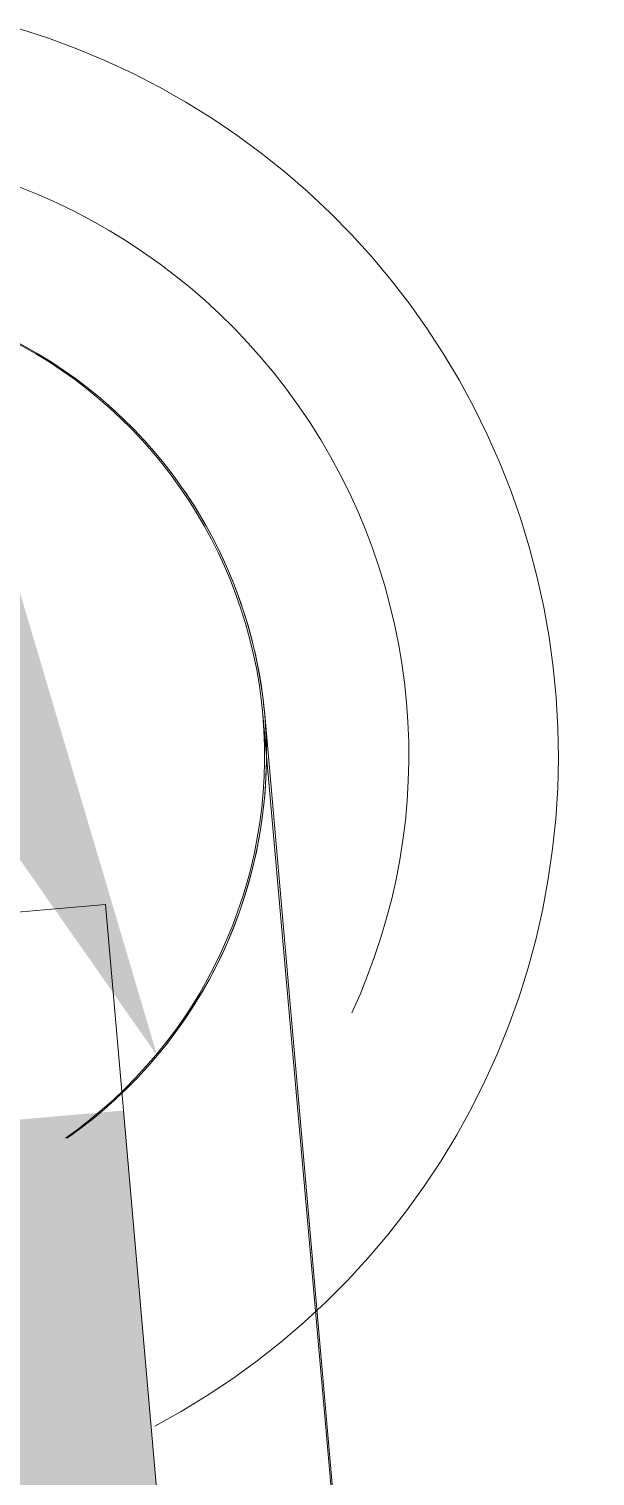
# Model space of a CAD drawing. Header units: metres. Extents: x -4613 to -4328, y -1 to 30.
# Drawn here: x -4567.68552 to -4567.68067, y 17.00945 to 17.02184 of the extents above; entities that cross this region are included whole.
import ezdxf

# ---------------------------------------------------------------- set-up
doc = ezdxf.new("R2010")
doc.units = ezdxf.units.M
doc.layers.add('Q-SPCQ', color=91, linetype='Continuous', lineweight=5)

# ---------------------------------------------------------------- blocks, each defined once
blk = doc.blocks.new('Static Line_Sayfa_Metal Deck_Pan Mount - Up to 15 _ pitch - Max 2 Users-1845519-SOUTH WEST')
at = {"layer": 'Q-SPCQ'}
h = blk.add_hatch(color=256, dxfattribs=at)
h.paths.add_polyline_path([(-4567.684417572194, 17.01305228396761), (-4567.686029546007, 17.01849297259211), (-4567.685791276931, 17.01501413765014)])
h.paths.add_polyline_path([(-4567.687983462574, 17.01229594096557), (-4567.685791276931, 17.01455141962546), (-4567.686893165854, 17.01575392037419), (-4567.687893058167, 17.01258266711245)])
blk.add_hatch(color=256, dxfattribs=at).paths.add_polyline_path([(-4567.680667841597, 16.96642438832491), (-4567.684706167719, 17.01258266711243), (-4567.689687141209, 17.01214688839868), (-4567.685648815087, 16.96598860961117)])
for p, q in [((-4567.681841309148, 16.99704771989112), (-4567.683513237928, 17.01597402199002)), ((-4567.681839527335, 16.99704480888952), (-4567.683496999047, 17.01597237581815)), ((-4567.68486052962, 17.01434703171604), (-4567.68984150311, 17.01391125300232)), ((-4567.684706167719, 17.01258266711243), (-4567.68486052962, 17.01434703171605)), ((-4567.684706167719, 17.01258266711246), (-4567.680667841597, 16.96642438832495))]:
    blk.add_line(p, q, dxfattribs=at)
at = {"layer": 'Q-SPCQ', "flags": 128}
for points in [[(-4567.684438370387, 17.0098799301851), (-4567.684211125857, 17.01000622709894), (-4567.683989113627, 17.01014151034621), (-4567.68377268887, 17.01028556350255), (-4567.68356219782, 17.01043815611364), (-4567.683357977217, 17.01059904406386), (-4567.683160353771, 17.01076796996683), (-4567.682969643638, 17.0109446635771), (-4567.68278615191, 17.01112884222265), (-4567.68261017214, 17.01132021125688), (-4567.682441985854, 17.01151846453017), (-4567.682281862116, 17.01172328487959), (-4567.682130057089, 17.01193434463625), (-4567.681986813628, 17.01215130614958), (-4567.681852360894, 17.01237382232747), (-4567.681726913982, 17.01260153719146), (-4567.681610673579, 17.01283408644633), (-4567.681503825646, 17.01307109806294), (-4567.681406541117, 17.01331219287321), (-4567.681318975626, 17.0135569851769), (-4567.68124126926, 17.01380508335855), (-4567.681173546331, 17.01405609051396), (-4567.681115915182, 17.01430960508527), (-4567.681068468011, 17.01456522150322), (-4567.681031280723, 17.01482253083604), (-4567.68100441281, 17.01508112144377), (-4567.680987907254, 17.01534057963652), (-4567.680981790462, 17.01560049033658), (-4567.680986072218, 17.01586043774224), (-4567.681000745673, 17.01612000599314), (-4567.681025787353, 17.01637877983544), (-4567.681061157195, 17.01663634528615), (-4567.681106798615, 17.01689229029555), (-4567.681162638599, 17.0171462054062), (-4567.681228587813, 17.01739768440808), (-4567.681304540752, 17.01764632498844), (-4567.681390375908, 17.01789172937544), (-4567.681485955963, 17.01813350497431), (-4567.681591128009, 17.01837126499577), (-4567.681705723794, 17.01860462907443), (-4567.68182955999, 17.01883322387757), (-4567.681962438482, 17.0190566837023), (-4567.682104146696, 17.01927465106052), (-4567.682254457928, 17.01948677725098), (-4567.682413131713, 17.01969272291706), (-4567.682579914204, 17.01989215858956), (-4567.682754538588, 17.02008476521398), (-4567.682936725501, 17.0202702346608), (-4567.683126183485, 17.02044827021849), (-4567.683322609445, 17.02061858706812), (-4567.683525689143, 17.02078091273908), (-4567.683735097694, 17.02093498754489), (-4567.68395050009, 17.02108056499875), (-4567.684171551732, 17.02121741220781), (-4567.684397898985, 17.02134531024569), (-4567.684629179742, 17.02146405450281), (-4567.684865024004, 17.02157345501375), (-4567.685105054467, 17.02167333676097), (-4567.685348887137, 17.02176353995499), (-4567.685596131932, 17.02184392028994)], [(-4567.684438370387, 17.0098799301851), (-4567.684211125857, 17.01000622709894), (-4567.683989113627, 17.01014151034619), (-4567.683772688872, 17.01028556350252), (-4567.683562197821, 17.01043815611362), (-4567.683357977217, 17.01059904406384), (-4567.683160353773, 17.01076796996681), (-4567.682969643638, 17.0109446635771), (-4567.682786151911, 17.01112884222263), (-4567.68261017214, 17.01132021125686), (-4567.682441985854, 17.01151846453014), (-4567.682281862116, 17.01172328487958), (-4567.682130057089, 17.01193434463624), (-4567.681986813628, 17.01215130614958), (-4567.681852360894, 17.01237382232746), (-4567.681726913982, 17.01260153719144), (-4567.68161067358, 17.01283408644633), (-4567.681503825646, 17.01307109806292), (-4567.681406541117, 17.01331219287318), (-4567.681318975626, 17.01355698517688), (-4567.68124126926, 17.01380508335851), (-4567.681173546331, 17.01405609051396), (-4567.681115915182, 17.01430960508525), (-4567.681068468011, 17.01456522150319), (-4567.681031280723, 17.01482253083604), (-4567.68100441281, 17.01508112144376), (-4567.680987907254, 17.01534057963651), (-4567.680981790462, 17.01560049033657), (-4567.680986072219, 17.01586043774223), (-4567.681000745673, 17.01612000599314), (-4567.681025787353, 17.0163787798354), (-4567.681061157195, 17.01663634528614), (-4567.681106798616, 17.01689229029553), (-4567.6811626386, 17.01714620540619), (-4567.681228587813, 17.01739768440808), (-4567.681304540752, 17.01764632498843), (-4567.681390375908, 17.01789172937542), (-4567.681485955963, 17.01813350497431), (-4567.681591128009, 17.01837126499575), (-4567.681705723794, 17.01860462907442), (-4567.68182955999, 17.01883322387755), (-4567.681962438483, 17.01905668370227), (-4567.682104146696, 17.01927465106052), (-4567.682254457928, 17.01948677725098), (-4567.682413131713, 17.01969272291704), (-4567.682579914204, 17.01989215858952), (-4567.682754538588, 17.02008476521396), (-4567.682936725502, 17.02027023466079), (-4567.683126183485, 17.02044827021849), (-4567.683322609445, 17.02061858706812), (-4567.683525689143, 17.02078091273906), (-4567.683735097695, 17.02093498754487), (-4567.68395050009, 17.02108056499874), (-4567.684171551732, 17.02121741220778), (-4567.684397898985, 17.02134531024568), (-4567.684629179742, 17.02146405450281), (-4567.684865024004, 17.02157345501373), (-4567.685105054467, 17.02167333676094), (-4567.685348887137, 17.02176353995496), (-4567.685596131932, 17.02184392028993)], [(-4567.684438370388, 17.00987993018511), (-4567.684211125858, 17.01000622709896), (-4567.683989113629, 17.0101415103462), (-4567.683772688872, 17.01028556350252), (-4567.683562197822, 17.01043815611362), (-4567.683357977218, 17.01059904406385), (-4567.683160353773, 17.01076796996682), (-4567.682969643639, 17.0109446635771), (-4567.682786151912, 17.01112884222265), (-4567.682610172141, 17.01132021125686), (-4567.682441985855, 17.01151846453016), (-4567.682281862118, 17.01172328487958), (-4567.68213005709, 17.01193434463626), (-4567.681986813629, 17.01215130614957), (-4567.681852360895, 17.01237382232746), (-4567.681726913983, 17.01260153719144), (-4567.681610673581, 17.01283408644632), (-4567.681503825647, 17.01307109806292), (-4567.681406541118, 17.0133121928732), (-4567.681318975627, 17.01355698517689), (-4567.681241269261, 17.01380508335853), (-4567.681173546332, 17.01405609051396), (-4567.681115915183, 17.01430960508524), (-4567.681068468012, 17.01456522150319), (-4567.681031280724, 17.01482253083603), (-4567.681004412811, 17.01508112144374), (-4567.680987907256, 17.01534057963653), (-4567.680981790463, 17.01560049033655), (-4567.680986072219, 17.01586043774223), (-4567.681000745674, 17.01612000599313), (-4567.681025787353, 17.01637877983541), (-4567.681061157195, 17.01663634528614), (-4567.681106798617, 17.01689229029553), (-4567.6811626386, 17.0171462054062), (-4567.681228587814, 17.01739768440807), (-4567.681304540753, 17.01764632498845), (-4567.681390375908, 17.01789172937541), (-4567.681485955964, 17.01813350497432), (-4567.681591128011, 17.01837126499576), (-4567.681705723796, 17.01860462907442), (-4567.681829559991, 17.01883322387756), (-4567.681962438483, 17.01905668370229), (-4567.682104146697, 17.01927465106051), (-4567.682254457929, 17.01948677725099), (-4567.682413131713, 17.01969272291703), (-4567.682579914205, 17.01989215858953), (-4567.682754538589, 17.02008476521397), (-4567.682936725502, 17.02027023466079), (-4567.683126183486, 17.02044827021849), (-4567.683322609446, 17.02061858706814), (-4567.683525689144, 17.02078091273907), (-4567.683735097695, 17.02093498754488), (-4567.683950500091, 17.02108056499876), (-4567.684171551732, 17.0212174122078), (-4567.684397898986, 17.02134531024568), (-4567.684629179743, 17.02146405450281), (-4567.684865024004, 17.02157345501372), (-4567.685105054468, 17.02167333676095), (-4567.685348887138, 17.02176353995498), (-4567.685596131933, 17.02184392028993)], [(-4567.684438370389, 17.00987993018507), (-4567.684211125859, 17.01000622709892), (-4567.68398911363, 17.01014151034618), (-4567.683772688873, 17.01028556350252), (-4567.683562197823, 17.01043815611361), (-4567.68335797722, 17.01059904406383), (-4567.683160353774, 17.0107679699668), (-4567.68296964364, 17.01094466357707), (-4567.682786151913, 17.01112884222261), (-4567.682610172142, 17.01132021125683), (-4567.682441985856, 17.01151846453013), (-4567.682281862118, 17.01172328487956), (-4567.682130057091, 17.01193434463622), (-4567.68198681363, 17.01215130614957), (-4567.681852360896, 17.01237382232744), (-4567.681726913983, 17.01260153719142), (-4567.681610673581, 17.01283408644632), (-4567.681503825648, 17.01307109806292), (-4567.681406541119, 17.01331219287318), (-4567.681318975628, 17.01355698517689), (-4567.681241269262, 17.01380508335852), (-4567.681173546333, 17.01405609051394), (-4567.681115915183, 17.01430960508522), (-4567.681068468012, 17.01456522150319), (-4567.681031280725, 17.01482253083601), (-4567.681004412811, 17.01508112144374), (-4567.680987907256, 17.01534057963649), (-4567.680981790464, 17.01560049033655), (-4567.68098607222, 17.01586043774222), (-4567.681000745675, 17.01612000599311), (-4567.681025787354, 17.01637877983539), (-4567.681061157196, 17.01663634528614), (-4567.681106798618, 17.01689229029552), (-4567.681162638601, 17.01714620540616), (-4567.681228587815, 17.01739768440807), (-4567.681304540753, 17.01764632498843), (-4567.68139037591, 17.01789172937541), (-4567.681485955965, 17.01813350497428), (-4567.681591128012, 17.01837126499573), (-4567.681705723796, 17.01860462907442), (-4567.681829559991, 17.01883322387754), (-4567.681962438483, 17.01905668370227), (-4567.682104146697, 17.0192746510605), (-4567.68225445793, 17.01948677725095), (-4567.682413131714, 17.01969272291703), (-4567.682579914206, 17.01989215858952), (-4567.68275453859, 17.02008476521395), (-4567.682936725504, 17.02027023466078), (-4567.683126183487, 17.02044827021847), (-4567.683322609447, 17.0206185870681), (-4567.683525689145, 17.02078091273905), (-4567.683735097696, 17.02093498754486), (-4567.683950500093, 17.02108056499874), (-4567.684171551734, 17.02121741220778), (-4567.684397898987, 17.02134531024566), (-4567.684629179744, 17.0214640545028), (-4567.684865024004, 17.02157345501372), (-4567.68510505447, 17.02167333676093), (-4567.685348887139, 17.02176353995496), (-4567.685596131934, 17.02184392028992)], [(-4567.68443837039, 17.00987993018508), (-4567.68421112586, 17.01000622709893), (-4567.683989113631, 17.01014151034618), (-4567.683772688873, 17.01028556350251), (-4567.683562197823, 17.01043815611361), (-4567.68335797722, 17.01059904406384), (-4567.683160353775, 17.0107679699668), (-4567.682969643641, 17.01094466357709), (-4567.682786151914, 17.01112884222262), (-4567.682610172143, 17.01132021125685), (-4567.682441985857, 17.01151846453013), (-4567.682281862119, 17.01172328487955), (-4567.682130057092, 17.01193434463623), (-4567.68198681363, 17.01215130614958), (-4567.681852360896, 17.01237382232745), (-4567.681726913984, 17.01260153719143), (-4567.681610673581, 17.01283408644631), (-4567.681503825649, 17.01307109806291), (-4567.681406541119, 17.01331219287317), (-4567.681318975628, 17.01355698517687), (-4567.681241269263, 17.01380508335852), (-4567.681173546333, 17.01405609051393), (-4567.681115915185, 17.01430960508523), (-4567.681068468014, 17.01456522150318), (-4567.681031280726, 17.01482253083602), (-4567.681004412812, 17.01508112144375), (-4567.680987907257, 17.0153405796365), (-4567.680981790465, 17.01560049033655), (-4567.680986072221, 17.01586043774222), (-4567.681000745676, 17.01612000599311), (-4567.681025787355, 17.0163787798354), (-4567.681061157197, 17.01663634528612), (-4567.681106798618, 17.01689229029553), (-4567.681162638602, 17.01714620540618), (-4567.681228587815, 17.01739768440805), (-4567.681304540754, 17.01764632498844), (-4567.681390375911, 17.01789172937541), (-4567.681485955966, 17.0181335049743), (-4567.681591128012, 17.01837126499574), (-4567.681705723797, 17.01860462907441), (-4567.681829559992, 17.01883322387755), (-4567.681962438484, 17.01905668370226), (-4567.682104146698, 17.01927465106049), (-4567.682254457931, 17.01948677725096), (-4567.682413131715, 17.01969272291703), (-4567.682579914207, 17.01989215858953), (-4567.68275453859, 17.02008476521397), (-4567.682936725504, 17.02027023466078), (-4567.683126183487, 17.02044827021846), (-4567.683322609448, 17.02061858706811), (-4567.683525689145, 17.02078091273904), (-4567.683735097697, 17.02093498754487), (-4567.683950500093, 17.02108056499875), (-4567.684171551735, 17.02121741220777), (-4567.684397898988, 17.02134531024565), (-4567.684629179745, 17.0214640545028), (-4567.684865024005, 17.02157345501372), (-4567.68510505447, 17.02167333676095), (-4567.68534888714, 17.02176353995495), (-4567.685596131935, 17.02184392028994)], [(-4567.684438370392, 17.00987993018506), (-4567.684211125861, 17.01000622709891), (-4567.683989113631, 17.01014151034618), (-4567.683772688874, 17.0102855635025), (-4567.683562197824, 17.01043815611359), (-4567.683357977221, 17.01059904406381), (-4567.683160353776, 17.0107679699668), (-4567.682969643641, 17.01094466357707), (-4567.682786151914, 17.01112884222261), (-4567.682610172144, 17.01132021125684), (-4567.682441985858, 17.01151846453013), (-4567.682281862119, 17.01172328487955), (-4567.682130057092, 17.01193434463622), (-4567.681986813632, 17.01215130614954), (-4567.681852360897, 17.01237382232743), (-4567.681726913985, 17.01260153719143), (-4567.681610673582, 17.01283408644629), (-4567.681503825649, 17.01307109806291), (-4567.681406541121, 17.01331219287317), (-4567.681318975629, 17.01355698517686), (-4567.681241269263, 17.0138050833585), (-4567.681173546333, 17.01405609051393), (-4567.681115915185, 17.01430960508523), (-4567.681068468015, 17.01456522150316), (-4567.681031280726, 17.014822530836), (-4567.681004412813, 17.01508112144373), (-4567.680987907258, 17.01534057963648), (-4567.680981790466, 17.01560049033654), (-4567.680986072221, 17.0158604377422), (-4567.681000745677, 17.01612000599311), (-4567.681025787356, 17.01637877983539), (-4567.681061157197, 17.01663634528612), (-4567.68110679862, 17.0168922902955), (-4567.681162638602, 17.01714620540616), (-4567.681228587817, 17.01739768440805), (-4567.681304540754, 17.01764632498841), (-4567.681390375911, 17.0178917293754), (-4567.681485955966, 17.01813350497428), (-4567.681591128014, 17.01837126499572), (-4567.681705723798, 17.0186046290744), (-4567.681829559993, 17.01883322387754), (-4567.681962438485, 17.01905668370226), (-4567.682104146699, 17.01927465106049), (-4567.682254457932, 17.01948677725095), (-4567.682413131716, 17.01969272291701), (-4567.682579914208, 17.01989215858951), (-4567.682754538591, 17.02008476521393), (-4567.682936725505, 17.02027023466076), (-4567.683126183488, 17.02044827021846), (-4567.683322609448, 17.02061858706809), (-4567.683525689146, 17.02078091273904), (-4567.683735097698, 17.02093498754483), (-4567.683950500093, 17.02108056499872), (-4567.684171551736, 17.02121741220777), (-4567.684397898989, 17.02134531024565), (-4567.684629179746, 17.02146405450278), (-4567.684865024006, 17.0215734550137), (-4567.685105054471, 17.02167333676093), (-4567.685348887141, 17.02176353995495), (-4567.685596131936, 17.0218439202899)], [(-4567.684438370392, 17.00987993018508), (-4567.684211125861, 17.01000622709892), (-4567.683989113631, 17.01014151034617), (-4567.683772688875, 17.01028556350251), (-4567.683562197825, 17.0104381561136), (-4567.683357977222, 17.01059904406382), (-4567.683160353777, 17.01076796996679), (-4567.682969643643, 17.01094466357706), (-4567.682786151916, 17.01112884222261), (-4567.682610172144, 17.01132021125682), (-4567.682441985858, 17.01151846453013), (-4567.68228186212, 17.01172328487957), (-4567.682130057094, 17.01193434463623), (-4567.681986813633, 17.01215130614956), (-4567.681852360898, 17.01237382232745), (-4567.681726913986, 17.01260153719141), (-4567.681610673583, 17.0128340864463), (-4567.68150382565, 17.01307109806289), (-4567.681406541121, 17.01331219287317), (-4567.681318975629, 17.01355698517686), (-4567.681241269263, 17.01380508335849), (-4567.681173546335, 17.01405609051394), (-4567.681115915187, 17.01430960508521), (-4567.681068468016, 17.01456522150318), (-4567.681031280727, 17.01482253083602), (-4567.681004412814, 17.01508112144374), (-4567.680987907259, 17.0153405796365), (-4567.680981790466, 17.01560049033654), (-4567.680986072222, 17.01586043774222), (-4567.681000745678, 17.01612000599312), (-4567.681025787357, 17.01637877983538), (-4567.681061157199, 17.01663634528613), (-4567.68110679862, 17.01689229029551), (-4567.681162638603, 17.01714620540617), (-4567.681228587817, 17.01739768440806), (-4567.681304540756, 17.01764632498842), (-4567.681390375912, 17.0178917293754), (-4567.681485955967, 17.01813350497429), (-4567.681591128014, 17.01837126499573), (-4567.681705723799, 17.01860462907441), (-4567.681829559993, 17.01883322387753), (-4567.681962438486, 17.01905668370226), (-4567.6821041467, 17.0192746510605), (-4567.682254457932, 17.01948677725096), (-4567.682413131716, 17.01969272291702), (-4567.682579914209, 17.01989215858951), (-4567.682754538592, 17.02008476521394), (-4567.682936725506, 17.02027023466077), (-4567.683126183489, 17.02044827021847), (-4567.68332260945, 17.0206185870681), (-4567.683525689146, 17.02078091273903), (-4567.683735097698, 17.02093498754485), (-4567.683950500094, 17.02108056499873), (-4567.684171551737, 17.02121741220776), (-4567.684397898989, 17.02134531024566), (-4567.684629179746, 17.02146405450279), (-4567.684865024007, 17.02157345501371), (-4567.685105054472, 17.02167333676092), (-4567.685348887142, 17.02176353995495), (-4567.685596131936, 17.02184392028991)], [(-4567.684438370392, 17.00987993018509), (-4567.684211125862, 17.01000622709893), (-4567.683989113632, 17.01014151034618), (-4567.683772688875, 17.0102855635025), (-4567.683562197825, 17.0104381561136), (-4567.683357977222, 17.01059904406383), (-4567.683160353777, 17.0107679699668), (-4567.682969643643, 17.01094466357707), (-4567.682786151916, 17.01112884222261), (-4567.682610172144, 17.01132021125684), (-4567.682441985859, 17.01151846453014), (-4567.68228186212, 17.01172328487954), (-4567.682130057094, 17.01193434463622), (-4567.681986813633, 17.01215130614955), (-4567.681852360898, 17.01237382232743), (-4567.681726913986, 17.01260153719142), (-4567.681610673583, 17.0128340864463), (-4567.681503825651, 17.0130710980629), (-4567.681406541121, 17.01331219287318), (-4567.68131897563, 17.01355698517687), (-4567.681241269264, 17.01380508335851), (-4567.681173546335, 17.01405609051394), (-4567.681115915187, 17.01430960508522), (-4567.681068468016, 17.01456522150317), (-4567.681031280727, 17.01482253083601), (-4567.681004412814, 17.01508112144372), (-4567.680987907259, 17.01534057963651), (-4567.680981790467, 17.01560049033653), (-4567.680986072222, 17.01586043774221), (-4567.681000745678, 17.0161200059931), (-4567.681025787357, 17.01637877983539), (-4567.681061157199, 17.01663634528612), (-4567.68110679862, 17.01689229029551), (-4567.681162638603, 17.01714620540617), (-4567.681228587818, 17.01739768440806), (-4567.681304540756, 17.01764632498843), (-4567.681390375913, 17.0178917293754), (-4567.681485955967, 17.0181335049743), (-4567.681591128015, 17.01837126499573), (-4567.681705723799, 17.0186046290744), (-4567.681829559993, 17.01883322387754), (-4567.681962438486, 17.01905668370227), (-4567.6821041467, 17.01927465106048), (-4567.682254457933, 17.01948677725095), (-4567.682413131717, 17.01969272291701), (-4567.682579914209, 17.01989215858952), (-4567.682754538592, 17.02008476521396), (-4567.682936725506, 17.02027023466077), (-4567.68312618349, 17.02044827021845), (-4567.68332260945, 17.0206185870681), (-4567.683525689147, 17.02078091273903), (-4567.683735097698, 17.02093498754486), (-4567.683950500094, 17.02108056499872), (-4567.684171551737, 17.02121741220778), (-4567.684397898989, 17.02134531024564), (-4567.684629179747, 17.02146405450279), (-4567.684865024007, 17.02157345501371), (-4567.685105054472, 17.02167333676093), (-4567.685348887142, 17.02176353995496), (-4567.685596131936, 17.02184392028991)], [(-4567.684438370394, 17.00987993018507), (-4567.684211125862, 17.01000622709889), (-4567.683989113633, 17.01014151034616), (-4567.683772688876, 17.0102855635025), (-4567.683562197826, 17.01043815611359), (-4567.683357977223, 17.01059904406381), (-4567.683160353778, 17.01076796996676), (-4567.682969643643, 17.01094466357705), (-4567.682786151917, 17.0111288422226), (-4567.682610172145, 17.01132021125682), (-4567.682441985859, 17.01151846453012), (-4567.682281862121, 17.01172328487954), (-4567.682130057095, 17.0119343446362), (-4567.681986813634, 17.01215130614955), (-4567.681852360899, 17.01237382232742), (-4567.681726913986, 17.0126015371914), (-4567.681610673585, 17.0128340864463), (-4567.681503825651, 17.01307109806288), (-4567.681406541123, 17.01331219287314), (-4567.68131897563, 17.01355698517685), (-4567.681241269264, 17.0138050833585), (-4567.681173546336, 17.01405609051391), (-4567.681115915187, 17.0143096050852), (-4567.681068468016, 17.01456522150317), (-4567.681031280728, 17.01482253083599), (-4567.681004412815, 17.01508112144372), (-4567.68098790726, 17.01534057963647), (-4567.680981790467, 17.01560049033653), (-4567.680986072223, 17.01586043774221), (-4567.681000745679, 17.01612000599309), (-4567.681025787358, 17.01637877983537), (-4567.6810611572, 17.0166363452861), (-4567.681106798621, 17.0168922902955), (-4567.681162638604, 17.01714620540614), (-4567.681228587818, 17.01739768440805), (-4567.681304540757, 17.01764632498841), (-4567.681390375913, 17.01789172937539), (-4567.681485955969, 17.01813350497426), (-4567.681591128015, 17.0183712649957), (-4567.6817057238, 17.01860462907438), (-4567.681829559995, 17.01883322387752), (-4567.681962438487, 17.01905668370226), (-4567.682104146702, 17.01927465106047), (-4567.682254457933, 17.01948677725093), (-4567.682413131717, 17.01969272291701), (-4567.68257991421, 17.0198921585895), (-4567.682754538593, 17.02008476521393), (-4567.682936725507, 17.02027023466076), (-4567.68312618349, 17.02044827021844), (-4567.68332260945, 17.02061858706807), (-4567.683525689147, 17.02078091273903), (-4567.683735097699, 17.02093498754484), (-4567.683950500095, 17.02108056499872), (-4567.684171551738, 17.02121741220776), (-4567.684397898991, 17.02134531024564), (-4567.684629179747, 17.02146405450277), (-4567.684865024008, 17.0215734550137), (-4567.685105054473, 17.02167333676091), (-4567.685348887143, 17.02176353995492), (-4567.685596131938, 17.0218439202899)], [(-4567.684438370394, 17.00987993018508), (-4567.684211125864, 17.01000622709891), (-4567.683989113633, 17.01014151034616), (-4567.683772688877, 17.0102855635025), (-4567.683562197827, 17.0104381561136), (-4567.683357977224, 17.01059904406383), (-4567.683160353778, 17.01076796996677), (-4567.682969643644, 17.01094466357707), (-4567.682786151918, 17.0111288422226), (-4567.682610172146, 17.01132021125683), (-4567.68244198586, 17.01151846453011), (-4567.682281862122, 17.01172328487954), (-4567.682130057095, 17.01193434463621), (-4567.681986813634, 17.01215130614953), (-4567.6818523609, 17.01237382232743), (-4567.681726913987, 17.01260153719141), (-4567.681610673585, 17.01283408644629), (-4567.681503825653, 17.01307109806289), (-4567.681406541123, 17.01331219287315), (-4567.681318975631, 17.01355698517685), (-4567.681241269266, 17.0138050833585), (-4567.681173546337, 17.01405609051391), (-4567.681115915188, 17.01430960508521), (-4567.681068468018, 17.01456522150316), (-4567.681031280728, 17.014822530836), (-4567.681004412815, 17.01508112144373), (-4567.680987907261, 17.01534057963648), (-4567.680981790469, 17.01560049033652), (-4567.680986072224, 17.01586043774218), (-4567.681000745679, 17.01612000599309), (-4567.681025787359, 17.01637877983539), (-4567.681061157201, 17.01663634528609), (-4567.681106798622, 17.01689229029552), (-4567.681162638605, 17.01714620540616), (-4567.68122858782, 17.01739768440803), (-4567.681304540758, 17.0176463249884), (-4567.681390375914, 17.01789172937539), (-4567.681485955969, 17.01813350497428), (-4567.681591128015, 17.01837126499572), (-4567.6817057238, 17.0186046290744), (-4567.681829559995, 17.01883322387754), (-4567.681962438488, 17.01905668370224), (-4567.682104146703, 17.01927465106047), (-4567.682254457935, 17.01948677725095), (-4567.682413131719, 17.01969272291701), (-4567.682579914211, 17.01989215858951), (-4567.682754538594, 17.02008476521394), (-4567.682936725508, 17.02027023466074), (-4567.68312618349, 17.02044827021844), (-4567.683322609451, 17.02061858706809), (-4567.683525689149, 17.02078091273902), (-4567.6837350977, 17.02093498754483), (-4567.683950500096, 17.02108056499872), (-4567.684171551738, 17.02121741220775), (-4567.684397898992, 17.02134531024564), (-4567.684629179749, 17.02146405450278), (-4567.684865024009, 17.02157345501369), (-4567.685105054474, 17.02167333676093), (-4567.685348887144, 17.02176353995493), (-4567.685596131938, 17.0218439202899)], [(-4567.684438370395, 17.00987993018506), (-4567.684211125864, 17.01000622709889), (-4567.683989113634, 17.01014151034616), (-4567.683772688877, 17.01028556350247), (-4567.683562197828, 17.01043815611357), (-4567.683357977225, 17.01059904406379), (-4567.683160353779, 17.01076796996677), (-4567.682969643645, 17.01094466357703), (-4567.682786151918, 17.0111288422226), (-4567.682610172147, 17.01132021125681), (-4567.68244198586, 17.01151846453011), (-4567.682281862123, 17.01172328487953), (-4567.682130057095, 17.0119343446362), (-4567.681986813635, 17.01215130614953), (-4567.681852360901, 17.01237382232742), (-4567.681726913988, 17.01260153719139), (-4567.681610673586, 17.01283408644627), (-4567.681503825654, 17.01307109806289), (-4567.681406541124, 17.01331219287315), (-4567.681318975632, 17.01355698517684), (-4567.681241269267, 17.01380508335848), (-4567.681173546337, 17.01405609051391), (-4567.681115915188, 17.0143096050852), (-4567.681068468018, 17.01456522150314), (-4567.681031280729, 17.01482253083599), (-4567.681004412817, 17.01508112144371), (-4567.680987907262, 17.01534057963646), (-4567.680981790469, 17.01560049033652), (-4567.680986072225, 17.01586043774218), (-4567.681000745681, 17.01612000599309), (-4567.68102578736, 17.01637877983535), (-4567.681061157202, 17.01663634528609), (-4567.681106798623, 17.01689229029548), (-4567.681162638607, 17.01714620540614), (-4567.68122858782, 17.01739768440803), (-4567.681304540758, 17.01764632498838), (-4567.681390375915, 17.01789172937539), (-4567.68148595597, 17.01813350497426), (-4567.681591128016, 17.0183712649957), (-4567.681705723801, 17.01860462907437), (-4567.681829559997, 17.01883322387753), (-4567.681962438489, 17.01905668370224), (-4567.682104146703, 17.01927465106047), (-4567.682254457935, 17.01948677725093), (-4567.682413131719, 17.01969272291699), (-4567.682579914212, 17.01989215858949), (-4567.682754538595, 17.02008476521391), (-4567.682936725509, 17.02027023466074), (-4567.683126183491, 17.02044827021844), (-4567.683322609451, 17.02061858706807), (-4567.683525689149, 17.02078091273902), (-4567.683735097701, 17.02093498754482), (-4567.683950500096, 17.02108056499869), (-4567.684171551739, 17.02121741220775), (-4567.684397898993, 17.02134531024563), (-4567.684629179749, 17.02146405450276), (-4567.68486502401, 17.02157345501368), (-4567.685105054475, 17.02167333676089), (-4567.685348887145, 17.02176353995493), (-4567.68559613194, 17.02184392028988)], [(-4567.684438370396, 17.00987993018508), (-4567.684211125865, 17.0100062270989), (-4567.683989113635, 17.01014151034615), (-4567.683772688879, 17.01028556350249), (-4567.683562197829, 17.01043815611358), (-4567.683357977226, 17.0105990440638), (-4567.68316035378, 17.01076796996677), (-4567.682969643645, 17.01094466357704), (-4567.68278615192, 17.01112884222258), (-4567.682610172148, 17.01132021125681), (-4567.682441985861, 17.01151846453011), (-4567.682281862123, 17.01172328487953), (-4567.682130057096, 17.01193434463619), (-4567.681986813635, 17.01215130614954), (-4567.681852360902, 17.01237382232741), (-4567.681726913989, 17.01260153719139), (-4567.681610673587, 17.01283408644629), (-4567.681503825654, 17.01307109806287), (-4567.681406541124, 17.01331219287315), (-4567.681318975633, 17.01355698517684), (-4567.681241269267, 17.01380508335847), (-4567.681173546339, 17.01405609051392), (-4567.681115915189, 17.01430960508519), (-4567.681068468019, 17.01456522150315), (-4567.681031280731, 17.014822530836), (-4567.681004412817, 17.01508112144371), (-4567.680987907262, 17.01534057963648), (-4567.68098179047, 17.01560049033652), (-4567.680986072226, 17.01586043774219), (-4567.681000745681, 17.0161200059931), (-4567.68102578736, 17.01637877983536), (-4567.681061157203, 17.01663634528611), (-4567.681106798624, 17.01689229029549), (-4567.681162638607, 17.01714620540615), (-4567.681228587821, 17.01739768440804), (-4567.681304540759, 17.01764632498839), (-4567.681390375916, 17.01789172937536), (-4567.681485955971, 17.01813350497427), (-4567.681591128017, 17.01837126499571), (-4567.681705723802, 17.01860462907439), (-4567.681829559997, 17.01883322387753), (-4567.68196243849, 17.01905668370224), (-4567.682104146704, 17.01927465106046), (-4567.682254457935, 17.01948677725094), (-4567.68241313172, 17.019692722917), (-4567.682579914213, 17.01989215858949), (-4567.682754538596, 17.02008476521392), (-4567.68293672551, 17.02027023466075), (-4567.683126183492, 17.02044827021843), (-4567.683322609453, 17.02061858706806), (-4567.68352568915, 17.02078091273902), (-4567.683735097702, 17.02093498754483), (-4567.683950500098, 17.02108056499871), (-4567.684171551739, 17.02121741220775), (-4567.684397898994, 17.02134531024564), (-4567.68462917975, 17.02146405450277), (-4567.684865024011, 17.02157345501369), (-4567.685105054476, 17.02167333676091), (-4567.685348887145, 17.02176353995493), (-4567.68559613194, 17.02184392028989)], [(-4567.684438370396, 17.00987993018505), (-4567.684211125866, 17.01000622709886), (-4567.683989113636, 17.01014151034613), (-4567.683772688879, 17.01028556350246), (-4567.683562197829, 17.01043815611356), (-4567.683357977226, 17.0105990440638), (-4567.68316035378, 17.01076796996676), (-4567.682969643646, 17.01094466357704), (-4567.68278615192, 17.01112884222257), (-4567.682610172149, 17.0113202112568), (-4567.682441985863, 17.0115184645301), (-4567.682281862124, 17.01172328487951), (-4567.682130057097, 17.01193434463618), (-4567.681986813637, 17.01215130614952), (-4567.681852360902, 17.01237382232739), (-4567.68172691399, 17.01260153719138), (-4567.681610673588, 17.01283408644626), (-4567.681503825655, 17.01307109806286), (-4567.681406541125, 17.01331219287314), (-4567.681318975635, 17.01355698517682), (-4567.681241269269, 17.01380508335847), (-4567.68117354634, 17.01405609051388), (-4567.68111591519, 17.01430960508519), (-4567.681068468019, 17.01456522150313), (-4567.681031280731, 17.01482253083596), (-4567.681004412819, 17.01508112144369), (-4567.680987907263, 17.01534057963645), (-4567.680981790471, 17.0156004903365), (-4567.680986072226, 17.01586043774217), (-4567.681000745682, 17.01612000599306), (-4567.681025787361, 17.01637877983536), (-4567.681061157204, 17.01663634528608), (-4567.681106798624, 17.01689229029547), (-4567.681162638608, 17.01714620540613), (-4567.681228587822, 17.01739768440802), (-4567.68130454076, 17.01764632498839), (-4567.681390375917, 17.01789172937536), (-4567.681485955972, 17.01813350497425), (-4567.681591128018, 17.01837126499569), (-4567.681705723803, 17.01860462907436), (-4567.681829559998, 17.01883322387753), (-4567.681962438491, 17.01905668370223), (-4567.682104146705, 17.01927465106044), (-4567.682254457937, 17.01948677725092), (-4567.682413131722, 17.01969272291698), (-4567.682579914213, 17.01989215858948), (-4567.682754538597, 17.02008476521392), (-4567.68293672551, 17.02027023466073), (-4567.683126183493, 17.02044827021841), (-4567.683322609453, 17.02061858706804), (-4567.683525689151, 17.02078091273899), (-4567.683735097702, 17.02093498754482), (-4567.683950500098, 17.0210805649987), (-4567.68417155174, 17.02121741220773), (-4567.684397898994, 17.0213453102456), (-4567.684629179751, 17.02146405450273), (-4567.684865024012, 17.02157345501367), (-4567.685105054476, 17.0216733367609), (-4567.685348887147, 17.0217635399549), (-4567.685596131941, 17.02184392028987)], [(-4567.684438370396, 17.00987993018505), (-4567.684211125866, 17.01000622709888), (-4567.683989113636, 17.01014151034613), (-4567.68377268888, 17.01028556350248), (-4567.68356219783, 17.01043815611357), (-4567.683357977226, 17.01059904406379), (-4567.683160353781, 17.01076796996674), (-4567.682969643646, 17.01094466357704), (-4567.68278615192, 17.01112884222257), (-4567.682610172149, 17.0113202112568), (-4567.682441985863, 17.01151846453008), (-4567.682281862124, 17.01172328487952), (-4567.682130057097, 17.01193434463618), (-4567.681986813637, 17.01215130614953), (-4567.681852360904, 17.0123738223274), (-4567.68172691399, 17.01260153719138), (-4567.681610673588, 17.01283408644626), (-4567.681503825655, 17.01307109806288), (-4567.681406541125, 17.01331219287312), (-4567.681318975635, 17.01355698517683), (-4567.681241269269, 17.01380508335847), (-4567.68117354634, 17.0140560905139), (-4567.68111591519, 17.01430960508518), (-4567.681068468019, 17.01456522150315), (-4567.681031280732, 17.01482253083597), (-4567.681004412819, 17.0150811214437), (-4567.680987907263, 17.01534057963645), (-4567.68098179047, 17.01560049033651), (-4567.680986072226, 17.01586043774218), (-4567.681000745682, 17.01612000599307), (-4567.681025787361, 17.01637877983535), (-4567.681061157204, 17.01663634528608), (-4567.681106798625, 17.01689229029548), (-4567.681162638608, 17.01714620540613), (-4567.681228587822, 17.01739768440801), (-4567.681304540761, 17.01764632498839), (-4567.681390375917, 17.01789172937537), (-4567.681485955972, 17.01813350497424), (-4567.681591128018, 17.01837126499569), (-4567.681705723803, 17.01860462907436), (-4567.681829559998, 17.0188332238775), (-4567.68196243849, 17.01905668370221), (-4567.682104146705, 17.01927465106046), (-4567.682254457937, 17.01948677725091), (-4567.682413131722, 17.01969272291699), (-4567.682579914213, 17.01989215858948), (-4567.682754538597, 17.02008476521391), (-4567.68293672551, 17.02027023466073), (-4567.683126183493, 17.02044827021843), (-4567.683322609454, 17.02061858706806), (-4567.683525689151, 17.02078091273901), (-4567.683735097704, 17.02093498754482), (-4567.683950500099, 17.02108056499868), (-4567.684171551741, 17.02121741220774), (-4567.684397898995, 17.02134531024562), (-4567.684629179751, 17.02146405450275), (-4567.684865024012, 17.02157345501368), (-4567.685105054476, 17.02167333676089), (-4567.685348887147, 17.0217635399549), (-4567.685596131941, 17.02184392028987)], [(-4567.684438370397, 17.00987993018505), (-4567.684211125867, 17.01000622709887), (-4567.683989113637, 17.01014151034612), (-4567.68377268888, 17.01028556350244), (-4567.68356219783, 17.01043815611354), (-4567.683357977227, 17.01059904406377), (-4567.683160353781, 17.01076796996674), (-4567.682969643648, 17.01094466357703), (-4567.68278615192, 17.01112884222256), (-4567.68261017215, 17.01132021125679), (-4567.682441985864, 17.01151846453008), (-4567.682281862126, 17.0117232848795), (-4567.682130057098, 17.01193434463618), (-4567.681986813637, 17.01215130614949), (-4567.681852360904, 17.0123738223274), (-4567.68172691399, 17.01260153719138), (-4567.681610673589, 17.01283408644626), (-4567.681503825656, 17.01307109806286), (-4567.681406541126, 17.01331219287312), (-4567.681318975635, 17.01355698517681), (-4567.681241269269, 17.01380508335845), (-4567.681173546341, 17.01405609051388), (-4567.681115915191, 17.01430960508518), (-4567.68106846802, 17.01456522150311), (-4567.681031280732, 17.01482253083597), (-4567.681004412819, 17.0150811214437), (-4567.680987907264, 17.01534057963645), (-4567.680981790472, 17.01560049033649), (-4567.680986072228, 17.01586043774215), (-4567.681000745682, 17.01612000599305), (-4567.681025787362, 17.01637877983533), (-4567.681061157205, 17.01663634528606), (-4567.681106798625, 17.01689229029546), (-4567.681162638609, 17.01714620540612), (-4567.681228587822, 17.017397684408), (-4567.681304540761, 17.01764632498837), (-4567.681390375918, 17.01789172937535), (-4567.681485955973, 17.01813350497424), (-4567.681591128019, 17.01837126499569), (-4567.681705723804, 17.01860462907436), (-4567.681829559999, 17.0188332238775), (-4567.681962438492, 17.01905668370221), (-4567.682104146706, 17.01927465106044), (-4567.682254457938, 17.01948677725091), (-4567.682413131723, 17.01969272291695), (-4567.682579914213, 17.01989215858946), (-4567.682754538597, 17.02008476521389), (-4567.682936725511, 17.02027023466071), (-4567.683126183494, 17.02044827021841), (-4567.683322609455, 17.02061858706805), (-4567.683525689153, 17.02078091273899), (-4567.683735097704, 17.0209349875448), (-4567.683950500099, 17.02108056499868), (-4567.684171551741, 17.02121741220772), (-4567.684397898995, 17.0213453102456), (-4567.684629179752, 17.02146405450274), (-4567.684865024013, 17.02157345501364), (-4567.685105054476, 17.02167333676087), (-4567.685348887147, 17.0217635399549), (-4567.685596131942, 17.02184392028986)], [(-4567.684438370386, 17.00987993018512), (-4567.684211125857, 17.01000622709896), (-4567.683989113626, 17.01014151034621), (-4567.68377268887, 17.01028556350256), (-4567.68356219782, 17.01043815611366), (-4567.683357977216, 17.01059904406388), (-4567.68316035377, 17.01076796996683), (-4567.682969643636, 17.01094466357712), (-4567.68278615191, 17.01112884222264), (-4567.682610172139, 17.01132021125688), (-4567.682441985853, 17.01151846453017), (-4567.682281862115, 17.0117232848796), (-4567.682130057087, 17.01193434463627), (-4567.681986813627, 17.01215130614962), (-4567.681852360894, 17.01237382232749), (-4567.68172691398, 17.01260153719146), (-4567.681610673578, 17.01283408644635), (-4567.681503825645, 17.01307109806294), (-4567.681406541115, 17.0133121928732), (-4567.681318975625, 17.0135569851769), (-4567.681241269259, 17.01380508335855), (-4567.68117354633, 17.01405609051396), (-4567.681115915181, 17.01430960508527), (-4567.68106846801, 17.01456522150323), (-4567.681031280722, 17.01482253083606), (-4567.681004412809, 17.01508112144379), (-4567.680987907253, 17.01534057963654), (-4567.680981790461, 17.0156004903366), (-4567.680986072218, 17.01586043774227), (-4567.681000745672, 17.01612000599316), (-4567.681025787351, 17.01637877983543), (-4567.681061157194, 17.01663634528617), (-4567.681106798615, 17.01689229029557), (-4567.681162638598, 17.01714620540621), (-4567.681228587811, 17.0173976844081), (-4567.681304540751, 17.01764632498847), (-4567.681390375907, 17.01789172937544), (-4567.681485955962, 17.01813350497433), (-4567.681591128008, 17.01837126499577), (-4567.681705723793, 17.01860462907443), (-4567.681829559988, 17.01883322387759), (-4567.681962438481, 17.0190566837023), (-4567.682104146695, 17.01927465106054), (-4567.682254457927, 17.019486777251), (-4567.682413131712, 17.01969272291708), (-4567.682579914203, 17.01989215858956), (-4567.682754538587, 17.020084765214), (-4567.6829367255, 17.02027023466083), (-4567.683126183483, 17.02044827021851), (-4567.683322609444, 17.02061858706814), (-4567.683525689141, 17.02078091273908), (-4567.683735097692, 17.0209349875449), (-4567.683950500089, 17.02108056499879), (-4567.684171551731, 17.0212174122078), (-4567.684397898984, 17.0213453102457), (-4567.684629179741, 17.02146405450283), (-4567.684865024002, 17.02157345501377), (-4567.685105054466, 17.02167333676098), (-4567.685348887136, 17.02176353995499), (-4567.685596131931, 17.02184392028995)], [(-4567.684438370398, 17.00987993018504), (-4567.684211125867, 17.01000622709887), (-4567.683989113638, 17.01014151034613), (-4567.683772688882, 17.01028556350245), (-4567.683562197832, 17.01043815611355), (-4567.683357977228, 17.01059904406377), (-4567.683160353783, 17.01076796996675), (-4567.682969643648, 17.01094466357701), (-4567.682786151921, 17.01112884222258), (-4567.682610172151, 17.01132021125677), (-4567.682441985864, 17.01151846453009), (-4567.682281862126, 17.01172328487951), (-4567.682130057099, 17.01193434463617), (-4567.681986813639, 17.01215130614951), (-4567.681852360904, 17.01237382232739), (-4567.681726913992, 17.01260153719137), (-4567.68161067359, 17.01283408644625), (-4567.681503825656, 17.01307109806285), (-4567.681406541128, 17.01331219287313), (-4567.681318975637, 17.01355698517682), (-4567.68124126927, 17.01380508335846), (-4567.681173546341, 17.01405609051389), (-4567.681115915192, 17.01430960508517), (-4567.681068468021, 17.01456522150312), (-4567.681031280733, 17.01482253083596), (-4567.68100441282, 17.01508112144368), (-4567.680987907264, 17.01534057963644), (-4567.680981790473, 17.01560049033649), (-4567.680986072229, 17.01586043774216), (-4567.681000745683, 17.01612000599307), (-4567.681025787363, 17.01637877983533), (-4567.681061157205, 17.01663634528607), (-4567.681106798626, 17.01689229029546), (-4567.68116263861, 17.01714620540612), (-4567.681228587824, 17.01739768440801), (-4567.681304540762, 17.01764632498836), (-4567.681390375918, 17.01789172937535), (-4567.681485955973, 17.01813350497424), (-4567.68159112802, 17.01837126499568), (-4567.681705723804, 17.01860462907435), (-4567.68182956, 17.01883322387751), (-4567.681962438492, 17.01905668370222), (-4567.682104146706, 17.01927465106045), (-4567.682254457938, 17.01948677725091), (-4567.682413131723, 17.01969272291697), (-4567.682579914215, 17.01989215858947), (-4567.682754538599, 17.02008476521389), (-4567.682936725511, 17.02027023466072), (-4567.683126183495, 17.02044827021842), (-4567.683322609455, 17.02061858706805), (-4567.683525689153, 17.020780912739), (-4567.683735097705, 17.02093498754479), (-4567.6839505001, 17.02108056499868), (-4567.684171551742, 17.02121741220773), (-4567.684397898996, 17.02134531024561), (-4567.684629179753, 17.02146405450274), (-4567.684865024014, 17.02157345501366), (-4567.685105054478, 17.02167333676087), (-4567.685348887147, 17.02176353995491), (-4567.685596131943, 17.02184392028986)]]:
    blk.add_lwpolyline(points, dxfattribs=at)
at = {"layer": 'Q-SPCQ'}
for centre, radius, start, end in [((-4567.687481749968, 17.01562343440621), 0.005219127932250843, 334.999999999898, 94.99999998711671), ((-4567.687481749968, 17.01562343440621), 0.005219127932218202, 334.9999999935271, 94.99999999371484), ((-4567.687481749968, 17.01562343440621), 0.005219127931042192, 335.0000000007605, 95.00000000816512), ((-4567.687481749968, 17.01562343440621), 0.005219127932217132, 334.9999999935111, 94.99999999371656), ((-4567.687481749969, 17.0156234344062), 0.005219127931042192, 335.0000000008031, 94.99999999821688), ((-4567.687481749969, 17.0156234344062), 0.005219127931883833, 334.999999997258, 94.99999999741325), ((-4567.68748174997, 17.0156234344062), 0.005219127932250843, 334.999999999927, 94.99999999706175), ((-4567.68748174997, 17.0156234344062), 0.005219127931883833, 335.0000000014776, 94.99999999741325), ((-4567.687481749971, 17.01562343440619), 0.005219127931426561, 334.9999999991444, 94.99999999784886), ((-4567.687481749971, 17.01562343440619), 0.005219127931883833, 334.9999999972226, 94.99999999741325), ((-4567.687481749971, 17.01562343440619), 0.005219127931042192, 335.0000000008031, 94.99999999821688), ((-4567.687481749971, 17.01562343440619), 0.005219127930825013, 335.0000000033787, 95.00000000409642), ((-4567.687481749972, 17.01562343440619), 0.005219127931042192, 335.0000000007896, 94.9999999982138), ((-4567.687481749972, 17.01562343440619), 0.005219127931883833, 334.999999997258, 94.99999999741325), ((-4567.687481749973, 17.01562343440618), 0.005219127931042192, 335.0000000007605, 94.99999999821522), ((-4567.687481749973, 17.01562343440618), 0.005219127931883833, 334.9999999972226, 94.99999999741325), ((-4567.687481749973, 17.01562343440618), 0.005219127931042192, 335.0000000007605, 94.99999999821522), ((-4567.687481749973, 17.01562343440618), 0.005219127930977798, 335.0000000010323, 94.99999999827683), ((-4567.687481749974, 17.01562343440618), 0.005219127931042192, 335.0000000007896, 95.00000000816028), ((-4567.687481749974, 17.01562343440617), 0.005219127931270125, 334.9999999992781, 95.00000000368075), ((-4567.687481749975, 17.01562343440617), 0.005219127931042192, 335.0000000007605, 94.99999999821522), ((-4567.687481749975, 17.01562343440617), 0.005219127931883833, 334.9999999972226, 94.99999999741325), ((-4567.687481749976, 17.01562343440617), 0.005219127931426561, 334.9999999991444, 94.99999999785224), ((-4567.687481749976, 17.01562343440617), 0.005219127931883833, 334.9999999972077, 94.99999999741327), ((-4567.687481749977, 17.01562343440616), 0.005219127931042192, 335.0000000008031, 94.99999999821688), ((-4567.687481749977, 17.01562343440616), 0.005219127931883833, 334.999999997258, 94.99999999741325), ((-4567.687481749977, 17.01562343440616), 0.005219127932250843, 334.9999999999405, 94.99999999706482), ((-4567.687481749977, 17.01562343440616), 0.005219127931883833, 334.999999997258, 94.99999999741325), ((-4567.687481749977, 17.01562343440616), 0.005219127931426561, 334.9999999991869, 94.9999999978505), ((-4567.687481749977, 17.01562343440616), 0.005219127930977798, 335.0000000010689, 94.99999999827715), ((-4567.687481749967, 17.01562343440623), 0.005219127932250843, 334.999999999927, 94.99999999706175), ((-4567.687481749967, 17.01562343440623), 0.005219127932789866, 334.9999999976679, 94.99999999654966), ((-4567.687481749978, 17.01562343440615), 0.005219127931426561, 334.9999999991869, 94.9999999978505), ((-4567.687481749978, 17.01562343440615), 0.005219127930977798, 335.0000000010677, 94.99999999827683), ((-4567.687481749978, 17.01562343440654), 0.004000000000588762, 4.999999999941973, 185.000000001077), ((-4567.687497721162, 17.01562203710901), 0.003999999999798484, 5.048341551986932, 125.0000000040683), ((-4567.687481749967, 17.01562343440638), 0.003999999999194687, 5.004578770708664, 125.0000000070388), ((-4567.687481749967, 17.0156234344063), 0.004000000000543499, 4.999999999886362, 34.99999999954483), ((-4567.687497721162, 17.01562203710901), 0.003999999999682728, 305.0000000048386, 5.00000000000531), ((-4567.687481749978, 17.01562343440654), 0.004000000000543499, 304.9999999990636, 4.999999999886362), ((-4567.687481749967, 17.01562343440638), 0.004000000000021834, 304.9999999919029, 5.000000000373012), ((-4567.687481749967, 17.0156234344063), 0.004000000000588762, 319.9999999924094, 4.999999999941973)]:
    blk.add_arc(centre, radius, start, end, dxfattribs=at)

msp = doc.modelspace()

# ---------------------------------------------------------------- block references
at = {"layer": 'Q-SPCQ'}
msp.add_blockref('Static Line_Sayfa_Metal Deck_Pan Mount - Up to 15 _ pitch - Max 2 Users-1845519-SOUTH WEST', (0, 0), dxfattribs=at)

doc.saveas('drawing.dxf')
